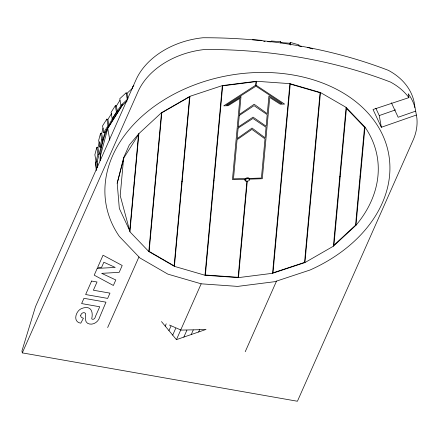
<?xml version="1.0" encoding="UTF-8"?>
<svg xmlns="http://www.w3.org/2000/svg" width="439" height="439" viewBox="0 0 439 439"><rect width="100%" height="100%" fill="white"/><g stroke="black" fill="none" stroke-linecap="round" stroke-linejoin="round"><path stroke-width="0.66" d="M138.889 133.632L129.922 231.803L148.805 251.536L174.415 266.358L204.997 275.253L238.476 277.618L272.564 273.299L304.94 262.577L333.399 246.197L355.996 225.262L364.968 127.09L346.08 107.357L320.47 92.536L289.888 83.64L256.409 81.275L222.321 85.594L189.944 96.317L161.486 112.697L138.889 133.632L129.253 145.073L123.65 157.694L120.209 195.585L129.933 231.677M138.57 134.01L129.735 230.733L119.326 208.443L117.202 183.217L123.65 157.694M148.805 251.536L161.486 112.697M174.415 266.358L189.944 96.317M204.997 275.253L222.321 85.594M255.657 85.462L256.008 81.605L222.672 85.83L205.397 274.995L238.13 277.311L246.888 181.45L245.686 181.093A2.689 1.981 -10.1 0 1 244.775 179.798L245.176 179.513M238.476 277.618L247.289 181.153M256.03 85.451L256.409 81.275M272.564 273.299L289.888 83.64M304.94 262.577L320.47 92.536M333.399 246.197L346.08 107.357M96.772 147.531L97.957 154.171L99.099 154.248L97.913 147.614L96.772 147.531L94.868 154.715L96.053 161.354L97.195 161.437L104.778 132.819L121.812 105.865L127.189 100.882M100.553 133.286L101.733 139.926L102.874 140.003L101.689 133.368L100.553 133.286L98.665 140.409L99.845 147.049L100.986 147.125L100.75 145.797M97.913 147.614L99.461 141.786M101.689 133.368L103.077 128.144M96.053 161.354L97.957 154.171M99.845 147.049L101.733 139.926M122.849 104.498L107.731 128.424L100.355 156.24L100.696 160.273M117.202 183.217L123.957 157.733L138.504 134.718M280.4 42.55L280.631 41.683L271.297 41.019L271.066 41.892L267.73 41.656M416.37 115.034L416.88 118.075A73.692 54.244 -10.1 0 1 413.121 140.101L297.422 401.251L22.301 352.874L137.994 91.729A73.692 54.244 -10.1 0 1 205.073 49.464A438.912 323.082 -10.1 0 1 390.48 82.06A73.692 54.244 -10.1 0 1 408.907 97.634L373.04 109.509L381.343 127.283L416.37 115.034L415.272 108.773A73.692 54.244 -10.1 0 0 408.21 93.727L408.907 97.634M107.659 327.543L138.949 256.925M165.218 326.1L166.227 323.823M168.96 330.611L170.98 326.062M172.703 335.127L175.726 328.301M161.481 321.589L176.445 339.638L201.172 283.819L237.642 286.398L274.776 281.684L310.044 270.012A143.537 105.656 -10.1 0 0 375.427 122.421A143.537 105.656 -10.1 0 0 184.775 88.897A143.537 105.656 -10.1 0 0 119.392 236.489L139.964 257.984L167.857 274.128L201.172 283.819M183.842 337.086L186.871 330.26M191.245 334.529L193.264 329.98M198.647 331.977L199.657 329.7L206.05 329.426L176.445 339.638M245.225 351.732L276.51 281.114M106.831 119.112L108.01 125.752L109.053 126.053L107.873 119.413L106.831 119.112L102.55 125.878L103.736 132.518L104.778 132.819M115.309 105.695L116.494 112.329L117.537 112.636L116.351 105.997L115.309 105.695L111.072 112.406L112.252 119.04L113.295 119.342M107.873 119.413L111.758 113.267M116.351 105.997L119.918 100.361M103.736 132.518L108.01 125.752M112.252 119.04L116.494 112.329M290.058 44.548L289.822 43.22L290.338 42.396L298.943 44.899M127.93 98.649L126.986 93.342L126.114 92.838L119.754 98.726L120.939 105.36L121.812 105.865M133.873 85.649L132.419 86.999L132.655 88.327M126.986 93.342L132.803 87.954M120.939 105.36L127.299 99.472L126.114 92.838M247.009 178.541L246.175 179.194L245.192 179.299L232.467 179.589L239.886 98.352L228.148 105.706L223.769 105.832L255.3 85.473L256.381 85.44L284.582 104.076L280.247 104.202L269.733 97.485L262.313 178.728L249.731 179.145L248.77 179.117L247.695 178.448L233.482 178.849L237.06 139.695L251.915 129.384L265.002 138.889L261.424 178.036L248.03 178.508M381.343 127.283L379.258 115.572L395.517 109.887M415.673 111.127L398.157 117.257L391.401 102.775M96.278 170.436L95.45 162.057L96.607 161.909L97.557 167.221M134.12 182.728L134.405 182.717M155.148 182.119L155.472 182.108M181.856 181.345L182.18 181.334M213.661 180.424L214.034 180.413M281.223 178.47L281.629 178.459M312.305 177.57L312.705 177.559M339.737 176.774L340.192 176.763M360.029 176.187L360.485 176.176M199.657 329.7L181.098 330.095L169.481 325.058M252.54 39.697L261.957 40.361M263.729 41.37L265.063 41.469M281.075 42.599L289.822 43.22M307.476 47.385L312.722 48.91M298.427 45.722L301.703 46.677M375.822 108.219L379.258 115.572M290.338 42.396L290.81 45.052M280.631 41.683L280.872 43.011M107.731 128.424L109.816 140.134M95.45 162.057L96.739 169.975M22.301 352.874L21.95 350.904L35.504 306.652L135.909 80.019A73.692 54.244 -10.1 0 1 202.988 37.749A438.912 323.082 -10.1 0 1 388.394 70.35A73.692 54.244 -10.1 0 1 414.899 107.577M97.195 161.437L97.683 167.254M99.993 160.597A143.537 105.656 -10.1 0 1 107.379 128.676M107.659 128.034A143.537 105.656 -10.1 0 1 121.592 105.069M364.968 127.09A131.766 96.992 -10.1 0 1 355.996 225.262M80.765 315.323L80.738 315.992A3.55 2.612 -10.1 0 0 82.131 317.748L83.41 318.242L80.787 323.181C72.616 322.05 75.585 311.366 81.155 308.732C89.869 304.935 93.65 310.417 91.729 318.752L92.047 319.12C93.617 319.899 95.241 318.286 95.323 316.733L99.735 306.768L81.621 303.579L83.959 298.306L105.969 302.175L99.669 317.177C98.352 322.188 92.388 325.968 87.542 323.28C84.156 321.079 86.209 316.678 85.578 313.501C84.118 311.547 81.023 313.21 80.765 315.323M245.192 179.299L245.154 179.749A2.31 1.701 -10.1 0 0 247.003 181.164L247.601 181.142A2.31 1.701 -10.1 0 0 249.692 179.595C249.917 177.12 245.741 177.213 245.192 179.299M161.799 112.812L149.139 251.404L174.135 265.869L189.577 96.821L161.799 112.812M238.119 128.078L237.159 138.614L252.035 128.073L265.101 137.808L266.061 127.272L252.957 118.453L238.119 128.078M239.271 115.468L238.212 127.041L253.078 117.142L266.155 126.229L267.214 114.656L254.033 105.656L239.271 115.468M240.978 96.789L239.359 114.48L254.165 104.241L267.302 113.668L268.92 95.976L280.658 103.472L282.09 103.434L255.964 86.165L226.381 105.047L227.863 105.003L240.978 96.789M290.245 84.079L273.009 272.833L304.556 262.39L320.053 92.75L290.245 84.079M346.442 108.345L333.942 245.181L355.557 225.158L364.502 127.217L346.442 108.345M91.603 281.048L85.632 294.531L107.643 298.399L109.975 293.131L93.381 290.217L97.024 281.997L91.603 281.048M97.206 268.399L94.209 275.171L113.366 285.471L115.803 279.967L101.667 273.349L119.183 272.35L122.218 265.496L103.044 255.224L97.579 267.554L101.574 267.384L103.856 262.226L115.21 267.428L97.206 268.399"/></g></svg>
